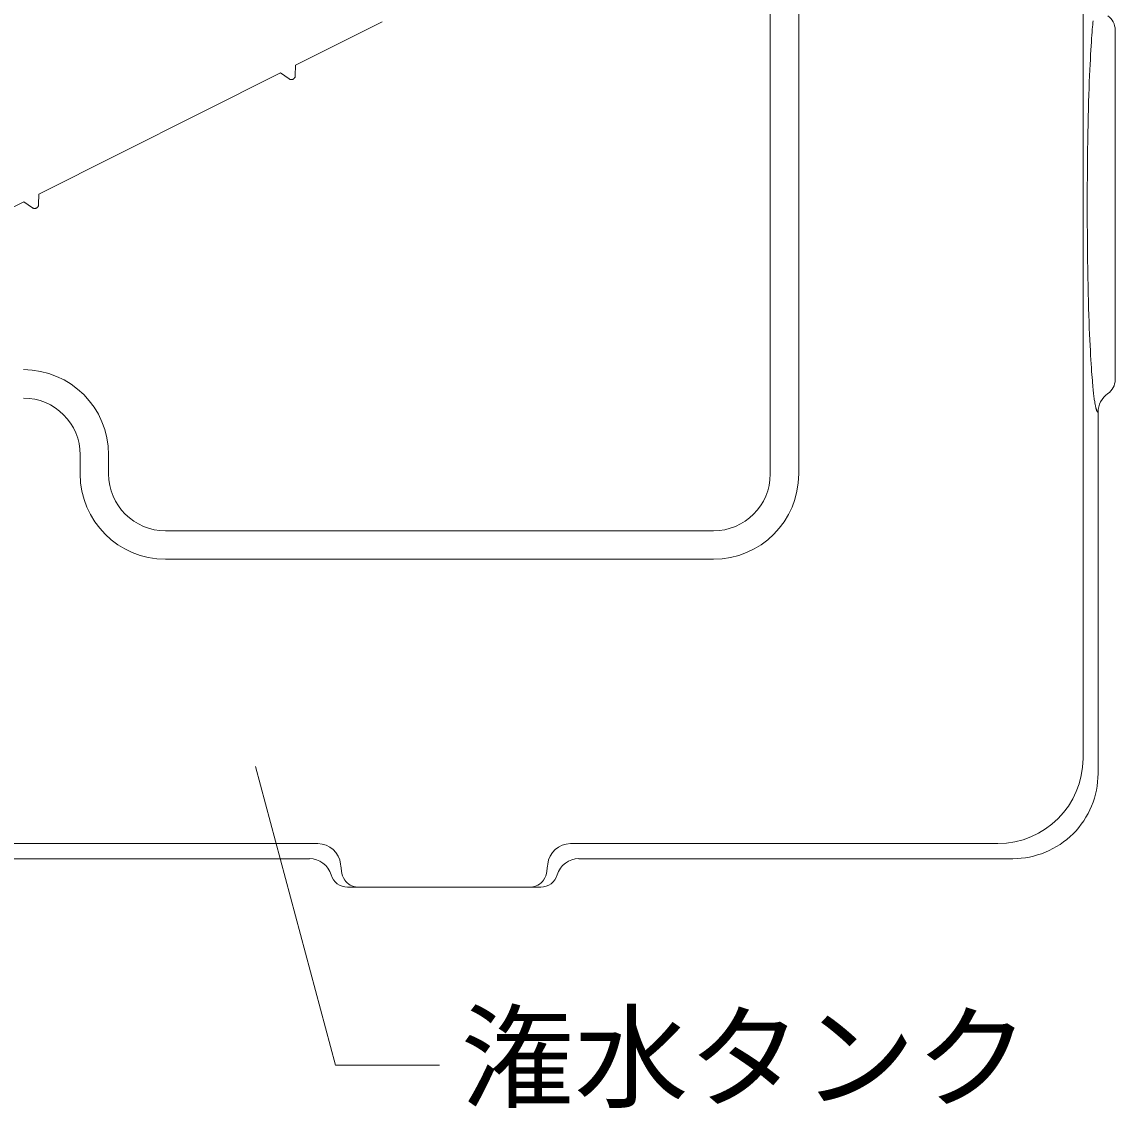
# Model space of a CAD drawing. Units: millimetres, scale not verified. Extents: x -1916 to 1917, y -1364 to 1364.
# Drawn here: x 886.4 to 1078.7, y -1026.3 to -835.2 of the extents above; entities that cross this region are included whole.
import ezdxf
from ezdxf.enums import TextEntityAlignment as Align

# ---------------------------------------------------------------- set-up
doc = ezdxf.new("R2010")
doc.units = ezdxf.units.MM
doc.header["$LTSCALE"] = 10
doc.linetypes.add('USER7', pattern=[25, 6, -5, 2, -5, 2, -5])
for name, color, linetype, lineweight in [('0-6_A-7', 7, 'Continuous', 18), ('0-9_A-B', 7, 'Continuous', 18), ('1-5_F-1', 4, 'Continuous', 5)]:
    doc.layers.add(name, color=color, linetype=linetype, lineweight=lineweight)
doc.styles.add('ＭＳ ゴシック', font='')
doc.styles.get('ＭＳ ゴシック').set_extended_font_data('MS Gothic')

msp = doc.modelspace()

# ---------------------------------------------------------------- linework, layer by layer
at = {"layer": '0-6_A-7', "color": 5}
for p, q in [((927.51, -966.22), (941.59, -1018.75)), ((941.59, -1018.75), (959.89, -1018.75))]:
    msp.add_line(p, q, dxfattribs=at)
at = {"layer": '0-9_A-B'}
for p, q in [((1073.06, -655.04), (1073.06, -964.78)), ((1018.06, -705.06), (1018.06, -914.76)), ((1023.06, -705.06), (1023.06, -914.76)), ((1078.7, -898.17), (1078.7, -836.65)), ((1075.7, -967.43), (1075.7, -903.91)), ((896.7, -914.76), (896.7, -911.41)), ((901.7, -914.76), (901.7, -911.41)), ((911.7, -924.76), (1008.06, -924.76)), ((911.7, -929.76), (1008.06, -929.76)), ((812.73, -979.76), (938.51, -979.76)), ((982.9, -979.76), (1058.08, -979.76)), ((937, -982.41), (814.03, -982.41)), ((1060.73, -982.41), (984.41, -982.41)), ((942.52, -983.6), (942.65, -984.59)), ((978.89, -983.6), (978.76, -984.59)), ((943.7, -987.41), (977.71, -987.41))]:
    msp.add_line(p, q, dxfattribs=at)
for points in [[(1073.82, -872.4), (1073.81, -870.76), (1073.8, -869.11), (1073.8, -867.46), (1073.8, -865.8), (1073.81, -864.15), (1073.82, -862.52), (1073.83, -860.9), (1073.85, -859.31), (1073.87, -857.74), (1073.89, -856.22), (1073.92, -854.74), (1073.95, -853.3), (1073.98, -851.92), (1074.01, -850.59), (1074.05, -849.31), (1074.09, -848.08), (1074.13, -846.91), (1074.17, -845.79), (1074.21, -844.72), (1074.26, -843.71), (1074.3, -842.75), (1074.35, -841.85), (1074.4, -841), (1074.44, -840.21), (1074.49, -839.48), (1074.53, -838.79), (1074.57, -838.17), (1074.61, -837.59), (1074.65, -837.07), (1074.69, -836.59), (1074.73, -836.15), (1074.76, -835.75), (1074.8, -835.38), (1074.83, -835.04)], [(1075.16, -902.33), (1075.13, -902.18), (1075.11, -902.01), (1075.08, -901.84), (1075.05, -901.64), (1075.02, -901.44), (1074.99, -901.21), (1074.96, -900.97), (1074.93, -900.71), (1074.9, -900.43), (1074.87, -900.14), (1074.83, -899.82), (1074.8, -899.49), (1074.77, -899.12), (1074.73, -898.72), (1074.7, -898.29), (1074.66, -897.81), (1074.62, -897.29), (1074.58, -896.72), (1074.54, -896.09), (1074.49, -895.41), (1074.45, -894.68), (1074.4, -893.89), (1074.35, -893.05), (1074.31, -892.15), (1074.26, -891.19), (1074.22, -890.19), (1074.17, -889.12), (1074.13, -888), (1074.09, -886.83), (1074.05, -885.6), (1074.02, -884.32), (1073.98, -882.99), (1073.95, -881.61), (1073.92, -880.18), (1073.89, -878.7), (1073.87, -877.17), (1073.85, -875.61), (1073.83, -874.02), (1073.82, -872.4)], [(1075.7, -903.91), (1075.7, -903.91), (1075.7, -903.91), (1075.69, -903.91), (1075.69, -903.91), (1075.68, -903.91), (1075.68, -903.91), (1075.67, -903.9), (1075.67, -903.9), (1075.66, -903.9), (1075.65, -903.89), (1075.64, -903.89), (1075.64, -903.88), (1075.63, -903.87), (1075.62, -903.86), (1075.6, -903.85), (1075.59, -903.83), (1075.58, -903.81), (1075.56, -903.79), (1075.55, -903.77), (1075.53, -903.74), (1075.52, -903.71), (1075.5, -903.67), (1075.48, -903.63), (1075.46, -903.59), (1075.44, -903.54), (1075.43, -903.49), (1075.41, -903.44), (1075.39, -903.38), (1075.37, -903.31), (1075.35, -903.24), (1075.33, -903.17), (1075.31, -903.09), (1075.29, -903), (1075.27, -902.91), (1075.25, -902.81), (1075.23, -902.7), (1075.21, -902.59), (1075.18, -902.46), (1075.16, -902.33)]]:
    msp.add_lwpolyline(points, dxfattribs=at)
for centre, radius, start, end in [((1075.71, -836.65), 3, 359.984, 55.156), ((886.7, -911.41), 15, 0, 90), ((1075.71, -898.17), 3, 304.844, 0.017), ((886.7, -911.41), 10, 0, 90), ((1079.7, -903.91), 4, 124.83, 180.022), ((911.7, -914.76), 15, 180, 270), ((911.7, -914.76), 10, 180, 270), ((1008.06, -914.76), 15, 270, 0), ((1008.06, -914.76), 10, 270, 0), ((1058.05, -964.75), 15.01, 270.116, 359.884), ((1060.73, -967.44), 14.97, 269.968, 0.032), ((938.5, -983.77), 4, 5.631, 89.903), ((982.91, -983.77), 4, 90.104, 174.37), ((937, -986.4), 4, 16.548, 89.999), ((984.41, -986.4), 4, 90, 163.452), ((945.47, -983.08), 3, 185.54, 189.871), ((975.94, -983.08), 3, 350.086, 354.46), ((943.7, -984.41), 3, 196.576, 270.016), ((945.64, -984.41), 3, 183.448, 215.889), ((945.64, -984.41), 3, 215.895, 266.663), ((975.77, -984.42), 2.99, 273.328, 324.1), ((977.71, -984.41), 3, 269.984, 343.424), ((975.77, -984.41), 3, 324.095, 356.552)]:
    msp.add_arc(centre, radius, start, end, dxfattribs=at)
at = {"layer": '1-5_F-1', "linetype": 'USER7'}
for p, q in [((934.58, -842.88), (949.79, -835.25)), ((934.58, -842.88), (934.52, -844.74)), ((889.44, -865.53), (931.9, -844.22)), ((931.9, -844.22), (933.42, -845.29)), ((871.4, -874.58), (886.76, -866.87)), ((886.76, -866.87), (888.28, -867.94)), ((889.44, -865.53), (889.39, -867.38))]:
    msp.add_line(p, q, dxfattribs=at)
for centre in [(933.82, -844.71), (888.69, -867.36)]:
    msp.add_arc(centre, 0.7, 235.082, 358.211, dxfattribs=at)

# ---------------------------------------------------------------- texts
at = {"layer": '0-6_A-7', "style": 'ＭＳ ゴシック'}
msp.add_text('潅水タンク', height=14.66, dxfattribs=at).set_placement((963.62, -1029.06), align=Align.BOTTOM_LEFT)

doc.saveas('drawing.dxf')
